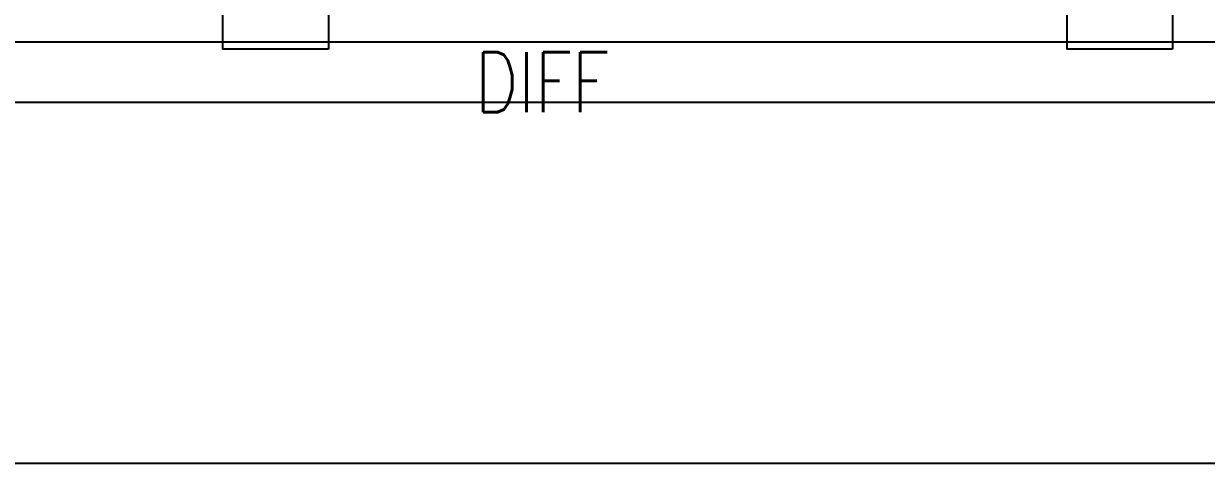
# Model space of a CAD drawing. Extents: x -3080 to 28500, y -1326 to 31609.
# Drawn here: x 21196.4 to 21588.7, y 26160.8 to 26306.8 of the extents above; entities that cross this region are included whole.
import ezdxf
from ezdxf.enums import TextEntityAlignment as Align
from ezdxf.xclip import XClip

# ---------------------------------------------------------------- set-up
doc = ezdxf.new("R2010")
doc.units = 0
doc.header["$LTSCALE"] = 100
doc.header["$XCLIPFRAME"] = 2
for name, color, linetype in [('0-xref', 8, 'Continuous'), ('188K-SM-07-F10-MECH-CR PIPE-Y2257103$0$UPW_PVDF', 7, 'Continuous'), ('188K-SM-07-F10-MECH-CR PIPE-Y2257103$0$X-S-FAB_SL ALL$0$ASP_1', 1, 'Continuous'), ('188K-SM-07-F10-MECH-CR PIPE-Y2257103$0$X-S-FAB_SL ALL$0$ASP_8', 8, 'Continuous'), ('188K-SM-07-F10-MECH-CR PIPE-Y2257103$0$X-S-FAB_SL ALL$0$BEAM-S', 2, 'Continuous')]:
    doc.layers.add(name, color=color, linetype=linetype)
doc.styles.add('188K-SM-07-F10-MECH-CR PIPE-Y2257103$0$AA-TXT', font='romans.shx', dxfattribs={"bigfont": 'chineset.shx'})

# ---------------------------------------------------------------- blocks, each defined once
blk = doc.blocks.new('*U1541')
at = {"color": 241}
blk.add_lwpolyline([(17.5, 50), (-17.5, 50), (-17.5, 337.5), (17.5, 337.5)], close=True, dxfattribs=at)
blk = doc.blocks.new('188K-SM-07-F10-MECH-CR PIPE-Y2257103$0$X-S-FAB_SL ALL')
at = {"layer": '188K-SM-07-F10-MECH-CR PIPE-Y2257103$0$X-S-FAB_SL ALL$0$ASP_1'}
for p, q in [((12198.979, -73033.977), (19076.479, -73033.977)), ((16556.479, -73053.977), (17336.479, -73053.977))]:
    blk.add_line(p, q, dxfattribs=at)
at = {"layer": '188K-SM-07-F10-MECH-CR PIPE-Y2257103$0$X-S-FAB_SL ALL$0$ASP_8'}
blk.add_line((17291.479, -73173.977), (16711.479, -73173.977), dxfattribs=at)
at = {"layer": '188K-SM-07-F10-MECH-CR PIPE-Y2257103$0$X-S-FAB_SL ALL$0$BEAM-S'}
for p in [(16806.479, -73086.477), (17086.479, -73086.477)]:
    blk.add_blockref('*U1541', p, dxfattribs=at)
blk = doc.blocks.new('188K-SM-07-F10-MECH-CR PIPE-Y2257103')
ref = blk.add_blockref('188K-SM-07-F10-MECH-CR PIPE-Y2257103$0$X-S-FAB_SL ALL', (4473.521, 99334.763))
XClip(ref).set_block_clipping_path([(-7553.4648570136, -75341.9369645483), (24026.2025623869, -67725.7696244382)])
at = {"layer": '188K-SM-07-F10-MECH-CR PIPE-Y2257103$0$UPW_PVDF', "style": '188K-SM-07-F10-MECH-CR PIPE-Y2257103$0$AA-TXT', "width": 0.8}
blk.add_text('DIFF', height=20, dxfattribs=at).set_placement((21346.033, 26287.374), align=Align.MIDDLE_LEFT)

msp = doc.modelspace()

# ---------------------------------------------------------------- block references
at = {"layer": '0-xref'}
msp.add_blockref('188K-SM-07-F10-MECH-CR PIPE-Y2257103', (0, 0), dxfattribs=at)

doc.saveas('drawing.dxf')
